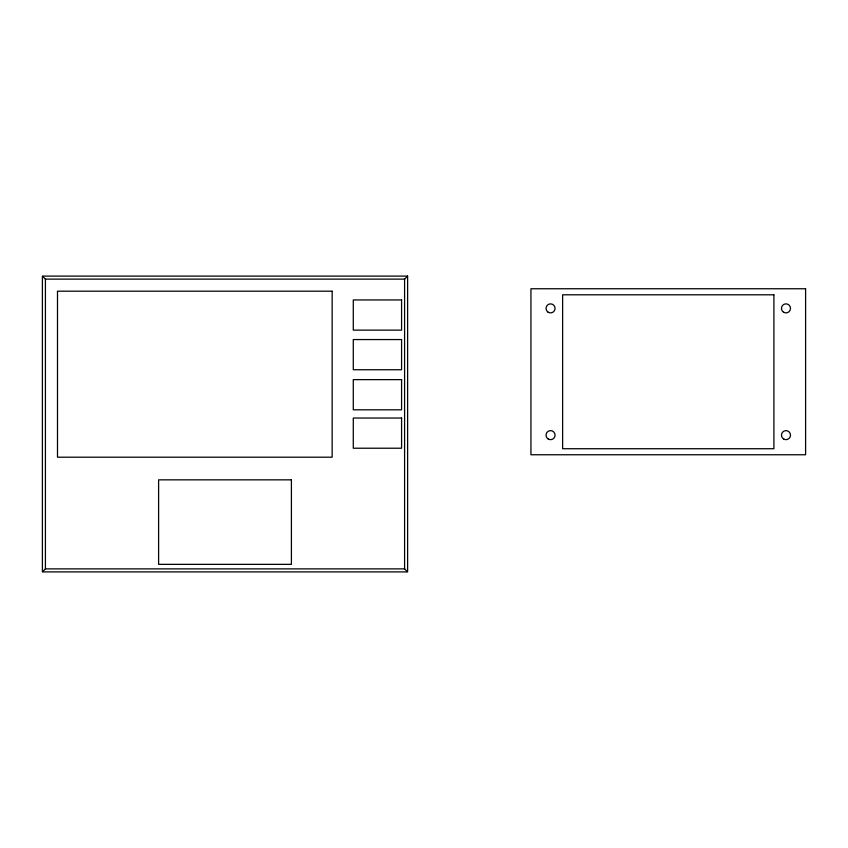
<?xml version="1.0" encoding="UTF-8"?>
<svg xmlns="http://www.w3.org/2000/svg" width="848" height="848" viewBox="0 0 848 848"><rect width="100%" height="100%" fill="white"/><g stroke="black" fill="none" stroke-linecap="round" stroke-linejoin="round"><path stroke-width="1.27" d="M42.729 571.573L45.421 568.881L404.591 568.881L407.294 571.573M42.729 276.427L45.421 279.119L404.591 279.119L407.294 276.427M404.591 279.119L404.591 568.881M45.421 279.119L45.421 568.881M407.612 276.098L42.4 276.098L42.4 571.902L407.612 571.902L407.612 276.098M805.6 288.755L530.933 288.755L530.933 454.761L805.6 454.761L805.6 288.755M332.162 291.193L57.494 291.193L57.494 457.199L332.162 457.199L332.162 291.193M773.906 294.797L562.627 294.797L562.627 448.73L773.906 448.73L773.906 294.797M401.581 299.948L353.287 299.948L353.287 330.126L401.581 330.126L401.581 299.948M401.581 339.56L353.287 339.56L353.287 369.739L401.581 369.739L401.581 339.56M401.581 379.628L353.287 379.628L353.287 409.817L401.581 409.817L401.581 379.628M401.581 418.032L353.287 418.032L353.287 448.221L401.581 448.221L401.581 418.032M291.405 479.841L158.608 479.841L158.608 564.355L291.405 564.355L291.405 479.841M547.946 312.075A4.526 4.526 0 0 0 555.058 308.789A4.526 4.526 0 0 0 548.656 304.273A4.526 4.526 0 0 0 547.946 312.075M548.285 439.063A4.526 4.526 0 0 0 555.08 435.141A4.526 4.526 0 0 0 548.285 431.229A4.526 4.526 0 0 0 548.285 439.063M783.722 439.063A4.526 4.526 0 0 0 790.506 435.141A4.526 4.526 0 0 0 783.722 431.229A4.526 4.526 0 0 0 783.722 439.063M783.722 312.297A4.526 4.526 0 0 0 790.506 308.375A4.526 4.526 0 0 0 783.722 304.453A4.526 4.526 0 0 0 783.722 312.297"/></g></svg>
